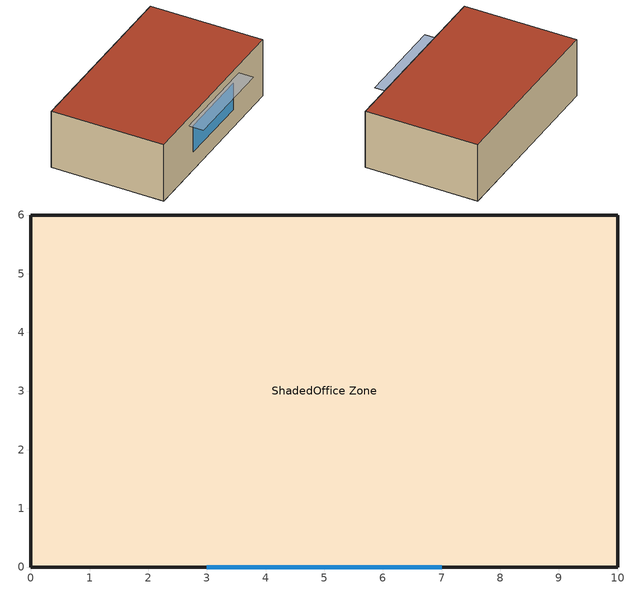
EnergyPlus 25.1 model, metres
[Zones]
ShadedOffice Zone
 floor ground (Generic Opaque Construction): 0,0 10,0 10,6 0,6 z0
 wall outside (Generic Opaque Construction): 10,0 10,6 0,6 0,0 10,0 z0:3.2
 window (Generic Window Construction): 3,0 7,0 z1:2.5
 roof outside (Generic Opaque Construction): 0,6 10,6 10,0 0,0 z3.2
shading: 2.5,-0.8 7.5,-0.8 7.5,0 2.5,0 z2.8
[Building]
Building 1
[Material]
Generic Medium Opaque Material: Roughness=MediumRough; Thickness {m}=0.2; Conductivity {W/m-K}=0.12; Density {kg/m3}=800; Specific Heat {J/kg-K}=1000; Thermal Absorptance=0.9; Solar Absorptance=0.7; Visible Absorptance=0.7
[WindowMaterial:SimpleGlazingSystem]
Generic Simple Glazing: U-Factor {W/m2-K}=2.7; Solar Heat Gain Coefficient=0.45
[Construction]
Generic Opaque Construction: Generic Medium Opaque Material
Generic Window Construction: Generic Simple Glazing
[Zone]
ShadedOffice Zone: Multiplier=1; Part of Total Floor Area=Yes
[Space]
ShadedOffice: Zone=ShadedOffice Zone
[Lights]
ShadedOffice Lights: Zone or ZoneList or Space or SpaceList=ShadedOffice; Schedule=ShadedOffice Occupied Schedule; Design Level Calculation Method=Watts/Area; Watts per Floor Area {W/m2}=8; Fraction Replaceable=1
[People]
ShadedOffice People: Zone or ZoneList or Space or SpaceList=ShadedOffice; Number of People Schedule=ShadedOffice Occupied Schedule; Number of People Calculation Method=People/Area; People per Floor Area {person/m2}=0.05; Fraction Radiant=0.3; Activity Level Schedule=Default Activity Level
[ElectricEquipment]
ShadedOffice Equipment: Zone or ZoneList or Space or SpaceList=ShadedOffice; Schedule=ShadedOffice Occupied Schedule; Design Level Calculation Method=Watts/Area; Watts per Floor Area {W/m2}=6
[ZoneControl:Thermostat]
ShadedOffice Zone Thermostat: Zone or ZoneList=ShadedOffice Zone; Control Type Schedule=ShadedOffice Zone Thermostat Schedule; Control 1=ShadedOffice Thermostat; Temperature Difference Between Cutout And Setpoint {deltaC}=0
[ThermostatSetpoint:DualSetpoint]
ShadedOffice Thermostat: Heating Setpoint Temperature Schedule=ShadedOffice Heating Setpoint; Cooling Setpoint Temperature Schedule=ShadedOffice Cooling Setpoint
[Zone equipment]
ShadedOffice Zone: ShadedOffice Ideal Loads
[Schedule:Day:Interval]
Schedule Day 3: No, 08:00, 0, 18:00, 1, 24:00, 0
Schedule Day 1: No, 24:00, 21
Schedule Day 2: No, 24:00, 24
[Schedule:Week:Daily]
ShadedOffice Occupied Schedule Week Rule - Jan1-Dec31: Schedule Day 3, Schedule Day 3, Schedule Day 3, Schedule Day 3, Schedule Day 3, Schedule Day 3, Schedule Day 3, Schedule Day 3, Schedule Day 3, Schedule Day 3, Schedule Day 3, Schedule Day 3
ShadedOffice Heating Setpoint Week Rule - Jan1-Dec31: Schedule Day 1, Schedule Day 1, Schedule Day 1, Schedule Day 1, Schedule Day 1, Schedule Day 1, Schedule Day 1, Schedule Day 1, Schedule Day 1, Schedule Day 1, Schedule Day 1, Schedule Day 1
ShadedOffice Cooling Setpoint Week Rule - Jan1-Dec31: Schedule Day 2, Schedule Day 2, Schedule Day 2, Schedule Day 2, Schedule Day 2, Schedule Day 2, Schedule Day 2, Schedule Day 2, Schedule Day 2, Schedule Day 2, Schedule Day 2, Schedule Day 2
[Schedule:Year]
ShadedOffice Occupied Schedule: ShadedOffice Occupied Schedule Week Rule - Jan1-Dec31, 1, 1, 12, 31
ShadedOffice Heating Setpoint: ShadedOffice Heating Setpoint Week Rule - Jan1-Dec31, 1, 1, 12, 31
ShadedOffice Cooling Setpoint: ShadedOffice Cooling Setpoint Week Rule - Jan1-Dec31, 1, 1, 12, 31
[Schedule:Constant]
Default Activity Level: Hourly Value=120
[Schedule:Compact]
ShadedOffice Zone Thermostat Schedule: Through: 12/31, For: AllDays, Until: 24:00, 4
